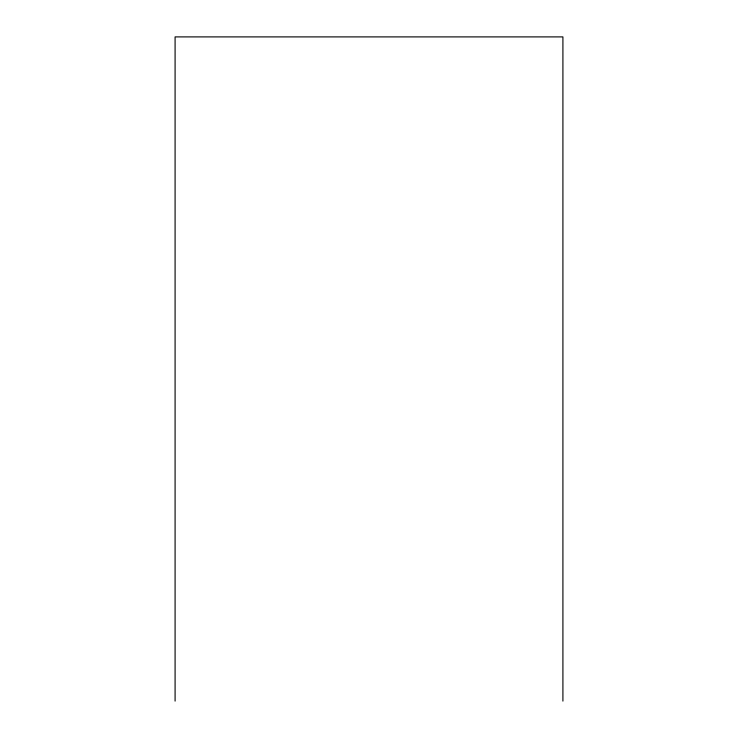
<?xml version="1.0" encoding="UTF-8"?>
<svg xmlns="http://www.w3.org/2000/svg" width="738" height="738" viewBox="0 0 738 738"><rect width="100%" height="100%" fill="white"/><g stroke="black" fill="none" stroke-linecap="round" stroke-linejoin="round"><path stroke-width="1.11" d="M562.909 701.1L562.909 36.9L175.091 36.9L175.091 701.1"/></g></svg>
